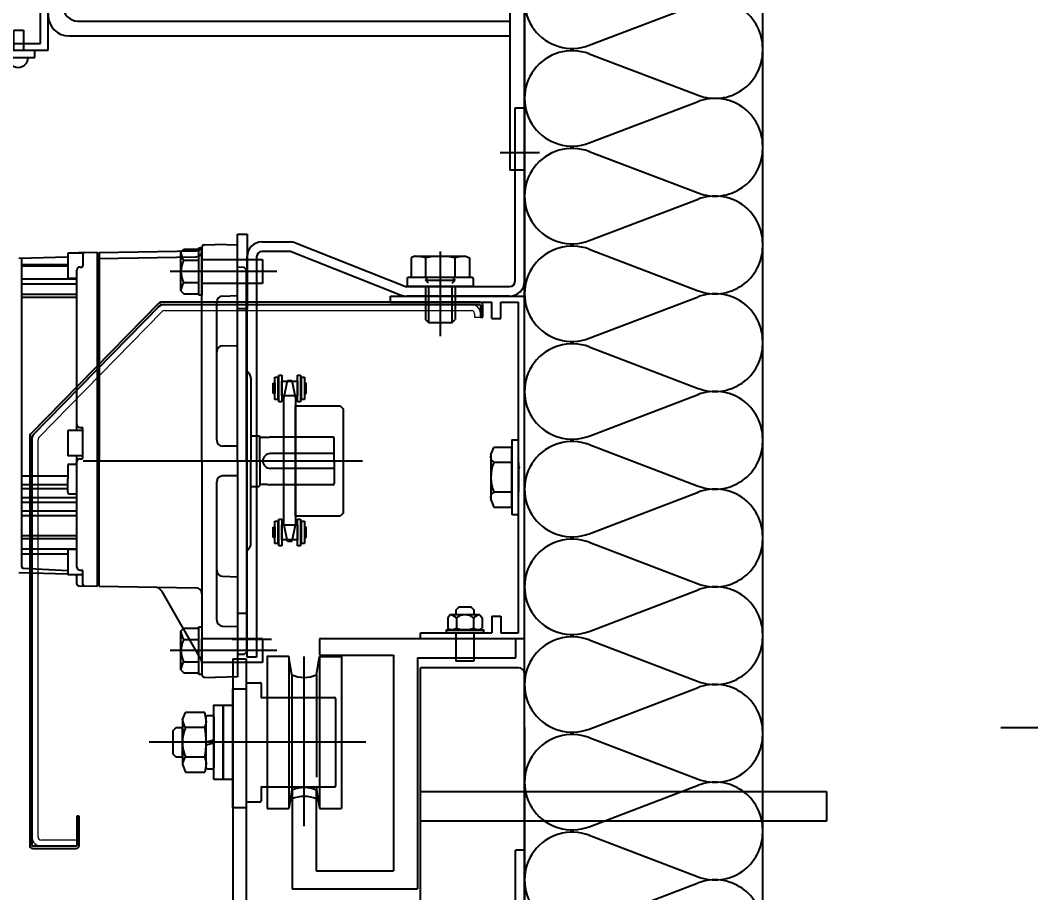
# Model space of a CAD drawing. Header units: millimetres. Extents: x 0 to 33600, y 0 to 8910.
# Drawn here: x 9208.1 to 9547.5, y 7337.4 to 7630.4 of the extents above; entities that cross this region are included whole.
import ezdxf
from ezdxf.lldxf.tags import DXFTag

# ---------------------------------------------------------------- set-up
doc = ezdxf.new("R2010")
doc.units = ezdxf.units.MM
doc.header["$LTSCALE"] = 20
doc.header["$MEASUREMENT"] = 0
doc.linetypes.add('DASHED', pattern=[0.75, 0.5, -0.25])
doc.layers.get('0').update_dxf_attribs({"linetype": 'CONTINUOUS'})
doc.layers.get('Defpoints').update_dxf_attribs({"color": 181, "linetype": 'CONTINUOUS'})
for name, color, linetype in [('3', 3, 'CONTINUOUS'), ('DIM', 141, 'CONTINUOUS'), ('DOOR-2', 1, 'CONTINUOUS'), ('DOOR-3', 8, 'CONTINUOUS'), ('방열문', 7, 'CONTINUOUS')]:
    doc.layers.add(name, color=color, linetype=linetype)
doc.styles.get("Standard").update_dxf_attribs({"font": 'NanumGothicBold.ttf'})
tags = doc.linetypes.add('DASHDOT', pattern=[0.5375, 0.375, -0.05, 0.0625, -0.05]).pattern_tags.tags
tags[10:11] = [DXFTag(74, 4), DXFTag(75, 0), DXFTag(340, '0'), DXFTag(46, 1.0), DXFTag(50, 0.0), DXFTag(44, 0.0), DXFTag(45, 0.0)]
tags[8:9] = [DXFTag(74, 4), DXFTag(75, 0), DXFTag(340, '0'), DXFTag(46, 1.0), DXFTag(50, 0.0), DXFTag(44, 0.0), DXFTag(45, 0.0)]
tags[6:7] = [DXFTag(74, 4), DXFTag(75, 0), DXFTag(340, '0'), DXFTag(46, 1.0), DXFTag(50, 0.0), DXFTag(44, 0.0), DXFTag(45, 0.0)]
tags[4:5] = [DXFTag(74, 4), DXFTag(75, 0), DXFTag(340, '0'), DXFTag(46, 1.0), DXFTag(50, 0.0), DXFTag(44, 0.0), DXFTag(45, 0.0)]
tags = doc.linetypes.add('一点鎖線', pattern=[28.575, 19.05, -3.175, 3.175, -3.175]).pattern_tags.tags
tags[10:11] = [DXFTag(74, 4), DXFTag(75, 0), DXFTag(340, '0'), DXFTag(46, 1.0), DXFTag(50, 0.0), DXFTag(44, 0.0), DXFTag(45, 0.0)]
tags[8:9] = [DXFTag(74, 4), DXFTag(75, 0), DXFTag(340, '0'), DXFTag(46, 1.0), DXFTag(50, 0.0), DXFTag(44, 0.0), DXFTag(45, 0.0)]
tags[6:7] = [DXFTag(74, 4), DXFTag(75, 0), DXFTag(340, '0'), DXFTag(46, 1.0), DXFTag(50, 0.0), DXFTag(44, 0.0), DXFTag(45, 0.0)]
tags[4:5] = [DXFTag(74, 4), DXFTag(75, 0), DXFTag(340, '0'), DXFTag(46, 1.0), DXFTag(50, 0.0), DXFTag(44, 0.0), DXFTag(45, 0.0)]
tags = doc.linetypes.add('破線', pattern=[38.1, 25.4, -12.7]).pattern_tags.tags
tags[6:7] = [DXFTag(74, 4), DXFTag(75, 0), DXFTag(340, '0'), DXFTag(46, 1.0), DXFTag(50, 0.0), DXFTag(44, 0.0), DXFTag(45, 0.0)]
tags[4:5] = [DXFTag(74, 4), DXFTag(75, 0), DXFTag(340, '0'), DXFTag(46, 1.0), DXFTag(50, 0.0), DXFTag(44, 0.0), DXFTag(45, 0.0)]
tags = doc.linetypes.add('２点鎖線', pattern=[63.5, 31.75, -6.35, 6.35, -6.35, 6.35, -6.35]).pattern_tags.tags
tags[14:15] = [DXFTag(74, 4), DXFTag(75, 0), DXFTag(340, '0'), DXFTag(46, 1.0), DXFTag(50, 0.0), DXFTag(44, 0.0), DXFTag(45, 0.0)]
tags[12:13] = [DXFTag(74, 4), DXFTag(75, 0), DXFTag(340, '0'), DXFTag(46, 1.0), DXFTag(50, 0.0), DXFTag(44, 0.0), DXFTag(45, 0.0)]
tags[10:11] = [DXFTag(74, 4), DXFTag(75, 0), DXFTag(340, '0'), DXFTag(46, 1.0), DXFTag(50, 0.0), DXFTag(44, 0.0), DXFTag(45, 0.0)]
tags[8:9] = [DXFTag(74, 4), DXFTag(75, 0), DXFTag(340, '0'), DXFTag(46, 1.0), DXFTag(50, 0.0), DXFTag(44, 0.0), DXFTag(45, 0.0)]
tags[6:7] = [DXFTag(74, 4), DXFTag(75, 0), DXFTag(340, '0'), DXFTag(46, 1.0), DXFTag(50, 0.0), DXFTag(44, 0.0), DXFTag(45, 0.0)]
tags[4:5] = [DXFTag(74, 4), DXFTag(75, 0), DXFTag(340, '0'), DXFTag(46, 1.0), DXFTag(50, 0.0), DXFTag(44, 0.0), DXFTag(45, 0.0)]
doc.dimstyles.new('yongsung', dxfattribs={"dimscale": 20, "dimtxt": 3, "dimasz": 2, "dimexe": 1.5, "dimexo": 1.5, "dimgap": 1, "dimtad": 1, "dimdec": 0, "dimdsep": 46, "dimlunit": 6, "dimtxsty": 'Standard', "dimblk": 'DOT', "dimcen": 0, "dimdle": 2, "dimclrd": 256, "dimclre": 256, "dimclrt": 256, "dimadec": 0, "dimazin": 0, "dimtfac": 480, "dimtdec": 0, "dimtix": 1, "dimtmove": 2, "dimatfit": 3, "dimfxl": 1, "dimtolj": 1, "dimtzin": 0, "dimarcsym": 0})

# ---------------------------------------------------------------- blocks, each defined once
blk = doc.blocks.new('A$C2D346D32')
for p, q in [((43, 174.65), (10, 174.65)), ((10, 81.65), (10, 174.65)), ((45, 41.82), (45, 172.65)), ((42, 93.4), (42, 113.4)), ((45, 113.4), (42, 113.4)), ((10, 81.65), (11, 71.65)), ((42, 63.4), (42, 83.4)), ((9, 75.15), (6, 75.15)), ((6, 69.4), (6, 75.15)), ((9, 69.65), (9, 75.15)), ((11, 69.65), (11, 71.65)), ((2.5, 69.4), (6, 69.4)), ((2.5, 64.4), (11, 64.4)), ((11, 60.4), (11, 64.4)), ((45, 63.4), (42, 63.4)), ((2.5, 60.4), (11, 60.4)), ((2.5, 55.4), (11, 55.4)), ((11, 51.4), (11, 55.4)), ((2.5, 51.4), (11, 51.4)), ((2.5, 46.4), (11, 46.4)), ((11, 42.4), (11, 46.4)), ((2.5, 42.4), (11, 42.4)), ((45, 41.82), (39, 27.25)), ((2.5, 37.4), (11, 37.4)), ((11, 33.4), (11, 37.4)), ((2.5, 33.4), (11, 33.4)), ((2.5, 28.4), (11, 28.4)), ((11, 24.4), (11, 28.4)), ((39, 23.65), (39, 27.25)), ((2.5, 24.4), (11, 24.4)), ((45, 23.65), (39, 23.65)), ((45, 23.65), (45, 12.65)), ((2.5, 19.4), (11, 19.4)), ((11, 15.4), (11, 19.4)), ((29.5, 19.65), (29.21, 19.36)), ((29.21, 19.36), (33.79, 19.36)), ((29.21, 19.36), (29.21, 4.65)), ((29.5, 19.65), (33.5, 19.65)), ((29.5, 19.65), (29.5, 4.65)), ((33.5, 19.65), (33.79, 19.36)), ((33.5, 19.65), (33.5, 4.65)), ((33.79, 19.36), (33.79, 4.65)), ((2.5, 15.4), (11, 15.4)), ((2.5, 10.4), (8, 10.4)), ((8, 10.4), (8, 4.65)), ((29.21, 10.65), (13, 10.65)), ((13, 10.65), (13, 7.65)), ((43, 10.65), (33.79, 10.65)), ((29.21, 7.65), (13, 7.65)), ((40, 7.65), (33.79, 7.65)), ((40, 8.15), (40, 7.65)), ((45, 8.15), (40, 8.15)), ((45, 8.15), (45, 4.65)), ((37.5, 4.65), (8, 4.65)), ((28.18, 4.65), (34.82, 4.65)), ((38, 5.15), (37.5, 4.65)), ((38, 5.15), (38.5, 4.65)), ((45, 4.65), (38.5, 4.65))]:
    blk.add_line(p, q)
at = {"color": 1}
for p, q in [((31.5, 20.72), (31.5, 0)), ((31.16, 3.81), (31.16, 1.8)), ((31.84, 3.81), (31.16, 3.81)), ((31.84, 3.81), (31.84, 1.8))]:
    blk.add_line(p, q, dxfattribs=at)
for centre, radius, start, end in [((43, 172.65), 2, 0, 90), ((2.5, 66.9), 2.5, 90, 270), ((10, 69.65), 1, 180, 0), ((2.5, 57.9), 2.5, 90, 270), ((2.5, 48.9), 2.5, 90, 270), ((2.5, 39.9), 2.5, 90, 270), ((2.5, 30.9), 2.5, 90, 270), ((2.5, 21.9), 2.5, 90, 270), ((2.5, 12.9), 2.5, 90, 270), ((43, 12.65), 2, 270, 0), ((28.18, 4.36), 0.286, 90, 200.9424), ((31.5, 5.63), 3.84, 200.9424, 339.0576), ((34.82, 4.36), 0.286, 339.0576, 90)]:
    blk.add_arc(centre, radius, start, end)
blk = doc.blocks.new('A$C0C9276BF')
at = {"layer": 'DOOR-3', "color": 1}
for p, q in [((158.97, 220), (158.97, 0)), ((163.97, 220), (158.97, 220)), ((163.97, 220), (163.97, 0)), ((10.97, 175), (158.97, 175)), ((13.97, 170), (158.97, 170)), ((3.97, 168), (3.97, 52)), ((8.97, 165), (8.97, 55)), ((8.97, 157.5), (3.97, 157.5)), ((13.22, 152.5), (0, 152.5)), ((8.97, 147.5), (3.97, 147.5)), ((8.97, 72.5), (3.97, 72.5)), ((13.22, 67.5), (0, 67.5)), ((8.97, 62.5), (3.97, 62.5)), ((13.97, 50), (158.97, 50)), ((10.97, 45), (158.97, 45)), ((163.97, 0), (158.97, 0))]:
    blk.add_line(p, q, dxfattribs=at)
for centre, radius, start, end in [((10.97, 168), 7, 90, 180), ((13.97, 165), 5, 90, 180), ((13.97, 55), 5, 180, 270), ((10.97, 52), 7, 180, 270)]:
    blk.add_arc(centre, radius, start, end, dxfattribs=at)
blk = doc.blocks.new('A$C34577A09')
at = {"layer": 'DOOR-3', "linetype": 'ByBlock'}
for p, q in [((103.64, 35.08), (103.64, 220.74)), ((15, 212.08), (152, 212.08)), ((0, 61.08), (0, 197.08)), ((0, 61.08), (0, 197.08)), ((191.64, 174.27), (202.95, 174.27)), ((202.95, 174.27), (202.95, 155.09)), ((192, 172.08), (192, 0.08)), ((210, 171.34), (192, 171.34)), ((192.12, 171.38), (192.12, 169.2)), ((199.9, 171.12), (199.9, 171.34)), ((199.9, 155.09), (199.9, 171.12)), ((210, 31.34), (210, 171.34)), ((192.12, 169.2), (207.4, 169.2)), ((207.37, 33.67), (207.37, 169.08)), ((14.13, 129.08), (181.88, 129.08)), ((15, 46.08), (123.19, 46.08)), ((137, 0.08), (128.08, 42.12)), ((161.94, 3.19), (161.94, 43.6)), ((168, 43.6), (168, 3.19)), ((198.48, 38.08), (201.72, 38.08)), ((198.48, 31.34), (198.48, 38.08)), ((201.72, 38.08), (201.72, 31.34)), ((207.4, 33.56), (191.99, 33.56)), ((192, 31.34), (210, 31.34)), ((194.44, 31.27), (194.44, 28.94)), ((205.48, 28.94), (205.48, 31.27)), ((194.44, 28.94), (205.48, 28.94)), ((192, 0.08), (137, 0.08))]:
    blk.add_line(p, q, dxfattribs=at)
for centre, radius in [((103.64, 129.08), 70), ((103.64, 129.08), 33.5), ((164.94, 22.29), 2.93)]:
    blk.add_circle(centre, radius, dxfattribs=at)
for centre, radius, start, end in [((15, 197.08), 15, 90, 180), ((152, 172.08), 40, 0, 90), ((201.43, 155.09), 1.52, 180.1429, 359.8571), ((15, 61.08), 15, 180, 270), ((123.19, 41.08), 5, 11.9784, 90), ((164.96, 43.59), 2.98, 0.2056, 179.7944), ((199.88, 28.99), 3.4, 180.8166, 359.1834), ((164.96, 2.98), 2.98, 176.0524, 3.9476)]:
    blk.add_arc(centre, radius, start, end, dxfattribs=at)
blk = doc.blocks.new('_Dot')
at = {"color": 0, "linetype": 'ByBlock', "lineweight": -2}
blk.add_line((-0.5, 0), (-1, 0), dxfattribs=at)
at = {"color": 0, "linetype": 'ByBlock', "const_width": 0.5}
blk.add_lwpolyline([(-0.25, 0, 1), (0.25, 0, 1)], format="xyb", close=True, dxfattribs=at)
blk = doc.blocks.new('*D129')
at = {"layer": 'Defpoints', "color": 0}
for p in [(9507.48, 7392.95), (10012.21, 7392.95), (9464.44, 7242.95)]:
    blk.add_point(p, dxfattribs=at)
at = {"layer": 'DIM', "lineweight": -2}
for p, q in [((9537.48, 7392.95), (10042.21, 7392.95)), ((10012.21, 7282.95), (10012.21, 7352.95)), ((9494.44, 7242.95), (10042.21, 7242.95)), ((10012.21, 7242.95), (10012.21, 6999.91))]:
    blk.add_line(p, q, dxfattribs=at)
at = {"layer": 'DIM', "linetype": 'ByBlock', "lineweight": -2, "xscale": 40, "yscale": 40, "zscale": 40}
for p, rotation in [((10012.21, 7392.95), 90), ((10012.21, 7242.95), 270)]:
    blk.add_blockref('_Dot', p, dxfattribs=dict(at, rotation=rotation))
at = {"layer": 'DIM', "insert": (9959.23, 7089.8), "char_height": 60, "attachment_point": 5, "rotation": 90}
blk.add_mtext('\\A1;150', dxfattribs=at)
blk = doc.blocks.new('INSU')
at = {"layer": '3'}
for p, q in [((0.013, 0.729), (0.187, 0.271)), ((0.387, 0.729), (0.213, 0.271))]:
    blk.add_line(p, q, dxfattribs=at)
for centre, start, end in [((0.2, 0.8), 339.2034, 200.7966), ((0, 0.2), 270, 20.7966), ((0.4, 0.2), 159.2034, 270)]:
    blk.add_arc(centre, 0.2, start, end, dxfattribs=at)

msp = doc.modelspace()

# ---------------------------------------------------------------- hatches: boundary and pattern name
h = msp.add_hatch()
h.set_pattern_fill('DOTS', color=256, scale=5, angle=270, style=0)
h.set_pattern_definition([(270, (-8232.5634, -7188.221), (7.9375, -3.96875), [0, -7.9375])])
edge = h.paths.add_edge_path()
edge.add_line((9369.98, 7242.95), (9340.48, 7242.95))
edge = h.paths.add_edge_path()
edge.add_line((9361.7, 7245.95), (9345.48, 7245.95))
edge = h.paths.add_edge_path()
edge.add_line((9361.7, 7248.95), (9345.48, 7248.95))
edge = h.paths.add_edge_path()
edge.add_line((9375.48, 7412.95), (9342.48, 7412.95))
edge = h.paths.add_edge_path()
edge.add_arc((9375.48, 7410.95), 2, 0, 90)
edge = h.paths.add_edge_path()
edge.add_line((9377.48, 7280.13), (9377.48, 7410.95))
edge = h.paths.add_edge_path()
edge.add_line((9377.48, 7242.95), (9370.98, 7242.95))
edge = h.paths.add_edge_path()
edge.add_line((9372.48, 7245.95), (9366.27, 7245.95))
edge = h.paths.add_edge_path()
edge.add_line((9372.48, 7246.45), (9372.48, 7245.95))
edge = h.paths.add_edge_path()
edge.add_line((9377.48, 7246.45), (9372.48, 7246.45))
edge = h.paths.add_edge_path()
edge.add_line((9377.48, 7246.45), (9377.48, 7242.95))
edge = h.paths.add_edge_path()
edge.add_line((9375.48, 7248.95), (9366.27, 7248.95))
edge = h.paths.add_edge_path()
edge.add_arc((9375.48, 7250.95), 2, 270, 0)
edge = h.paths.add_edge_path()
edge.add_line((9377.48, 7261.95), (9377.48, 7250.95))
edge = h.paths.add_edge_path()
edge.add_line((9377.48, 7261.95), (9371.48, 7261.95))
edge = h.paths.add_edge_path()
edge.add_line((9377.48, 7280.13), (9371.48, 7265.56))
edge = h.paths.add_edge_path()
edge.add_line((9371.48, 7261.95), (9371.48, 7265.56))
edge = h.paths.add_edge_path()
edge.add_line((9342.48, 7319.95), (9342.48, 7412.95))
edge = h.paths.add_edge_path()
edge.add_arc((9334.98, 7251.2), 2.5, 90, 270)
edge = h.paths.add_edge_path()
edge.add_line((9334.98, 7253.7), (9343.48, 7253.7))
edge = h.paths.add_edge_path()
edge.add_line((9334.98, 7248.7), (9340.48, 7248.7))
edge = h.paths.add_edge_path()
edge.add_line((9343.48, 7262.7), (9343.48, 7266.7))
edge = h.paths.add_edge_path()
edge.add_line((9334.98, 7257.7), (9343.48, 7257.7))
edge = h.paths.add_edge_path()
edge.add_line((9334.98, 7262.7), (9343.48, 7262.7))
edge = h.paths.add_edge_path()
edge.add_arc((9334.98, 7260.2), 2.5, 90, 270)
edge = h.paths.add_edge_path()
edge.add_line((9343.48, 7253.7), (9343.48, 7257.7))
edge = h.paths.add_edge_path()
edge.add_line((9334.98, 7266.7), (9343.48, 7266.7))
edge = h.paths.add_edge_path()
edge.add_arc((9334.98, 7269.2), 2.5, 90, 270)
edge = h.paths.add_edge_path()
edge.add_line((9334.98, 7271.7), (9343.48, 7271.7))
edge = h.paths.add_edge_path()
edge.add_line((9334.98, 7293.7), (9343.48, 7293.7))
edge = h.paths.add_edge_path()
edge.add_arc((9334.98, 7296.2), 2.5, 90, 270)
edge = h.paths.add_edge_path()
edge.add_line((9334.98, 7298.7), (9343.48, 7298.7))
edge = h.paths.add_edge_path()
edge.add_line((9343.48, 7289.7), (9343.48, 7293.7))
edge = h.paths.add_edge_path()
edge.add_line((9334.98, 7289.7), (9343.48, 7289.7))
edge = h.paths.add_edge_path()
edge.add_arc((9334.98, 7287.2), 2.5, 90, 270)
edge = h.paths.add_edge_path()
edge.add_line((9334.98, 7284.7), (9343.48, 7284.7))
edge = h.paths.add_edge_path()
edge.add_line((9343.48, 7271.7), (9343.48, 7275.7))
edge = h.paths.add_edge_path()
edge.add_arc((9334.98, 7278.2), 2.5, 90, 270)
edge = h.paths.add_edge_path()
edge.add_line((9334.98, 7280.7), (9343.48, 7280.7))
edge = h.paths.add_edge_path()
edge.add_line((9334.98, 7275.7), (9343.48, 7275.7))
edge = h.paths.add_edge_path()
edge.add_line((9343.48, 7280.7), (9343.48, 7284.7))
edge = h.paths.add_edge_path()
edge.add_line((9334.98, 7302.7), (9343.48, 7302.7))
edge = h.paths.add_edge_path()
edge.add_line((9343.48, 7298.7), (9343.48, 7302.7))
edge = h.paths.add_edge_path()
edge.add_line((9345.48, 7248.95), (9345.48, 7245.95))
edge = h.paths.add_edge_path()
edge.add_line((9340.48, 7248.7), (9340.48, 7242.95))
edge = h.paths.add_edge_path()
edge.add_line((9334.98, 7307.7), (9338.48, 7307.7))
edge = h.paths.add_edge_path()
edge.add_arc((9342.48, 7307.95), 1, 180, 0)
edge = h.paths.add_edge_path()
edge.add_line((9343.48, 7307.95), (9343.48, 7309.95))
edge = h.paths.add_edge_path()
edge.add_line((9341.48, 7313.45), (9338.48, 7313.45))
edge = h.paths.add_edge_path()
edge.add_line((9338.48, 7307.7), (9338.48, 7313.45))
edge = h.paths.add_edge_path()
edge.add_line((9341.48, 7307.95), (9341.48, 7313.45))
edge = h.paths.add_edge_path()
edge.add_line((9342.48, 7319.95), (9343.48, 7309.95))
edge = h.paths.add_edge_path()
edge.add_arc((9334.98, 7305.2), 2.5, 90, 270)
edge = h.paths.add_edge_path()
edge.add_arc((9360.66, 7242.67), 0.286, 90, 200.9424)
edge = h.paths.add_edge_path()
edge.add_arc((9363.98, 7243.94), 3.84, 200.9424, 339.0576)
edge = h.paths.add_edge_path()
edge.add_arc((9367.3, 7242.67), 0.286, 339.0576, 90)
edge = h.paths.add_edge_path(flags=16)
edge.add_line((9360.66, 7242.95), (9367.3, 7242.95))
edge = h.paths.add_edge_path(flags=16)
edge.add_line((9363.64, 7242.12), (9363.64, 7240.11))
edge = h.paths.add_edge_path(flags=16)
edge.add_line((9364.32, 7242.12), (9364.32, 7240.11))
edge = h.paths.add_edge_path(flags=16)
edge.add_line((9364.32, 7242.12), (9363.64, 7242.12))
edge = h.paths.add_edge_path()
edge.add_line((9365.98, 7257.95), (9366.27, 7257.67))
edge = h.paths.add_edge_path()
edge.add_line((9361.7, 7257.67), (9366.27, 7257.67))
edge = h.paths.add_edge_path()
edge.add_line((9361.98, 7257.95), (9361.7, 7257.67))
edge = h.paths.add_edge_path()
edge.add_line((9361.98, 7257.95), (9365.98, 7257.95))
edge = h.paths.add_edge_path()
edge.add_line((9363.98, 7259.02), (9363.98, 7238.31))
edge = h.paths.add_edge_path()
edge.add_line((9361.7, 7257.67), (9361.7, 7242.95))
edge = h.paths.add_edge_path()
edge.add_line((9366.27, 7257.67), (9366.27, 7242.95))
edge = h.paths.add_edge_path()
edge.add_line((9361.98, 7257.95), (9361.98, 7242.95))
edge = h.paths.add_edge_path()
edge.add_line((9365.98, 7257.95), (9365.98, 7242.95))
edge = h.paths.add_edge_path()
edge.add_line((9370.48, 7243.45), (9369.98, 7242.95))
edge = h.paths.add_edge_path()
edge.add_line((9370.48, 7243.45), (9370.98, 7242.95))
edge = h.paths.add_edge_path()
edge.add_line((9374.48, 7331.7), (9374.48, 7351.7))
edge = h.paths.add_edge_path()
edge.add_line((9377.48, 7351.7), (9374.48, 7351.7))
edge = h.paths.add_edge_path()
edge.add_line((9377.48, 7301.7), (9374.48, 7301.7))
edge = h.paths.add_edge_path()
edge.add_line((9374.48, 7301.7), (9374.48, 7321.7))

# ---------------------------------------------------------------- linework, layer by layer
at = {"layer": 'DOOR-2', "linetype": '２点鎖線', "ltscale": 5}
for p, q in [((9377.48, 7266.95), (9377.48, 8016.26)), ((9457.48, 7266.95), (9457.48, 8016.26))]:
    msp.add_line(p, q, dxfattribs=at)
at = {"layer": 'DOOR-2', "linetype": '２点鎖線', "ltscale": 0.5}
for p, q in [((9374.28, 7600.95), (9377.48, 7600.95)), ((9374.28, 7542.75), (9374.28, 7600.95)), ((9377.48, 7600.95), (9377.48, 7542.75)), ((9289.28, 7555.95), (9298.73, 7555.95)), ((9299.08, 7552.75), (9289.28, 7552.75)), ((9299.08, 7552.75), (9336.05, 7538.1)), ((9300.58, 7555.6), (9337.23, 7541.08)), ((9284.28, 7416.55), (9284.28, 7550.95)), ((9287.48, 7550.95), (9287.48, 7416.55)), ((9337.89, 7540.95), (9372.48, 7540.95)), ((9332.48, 7537.75), (9377.48, 7537.75)), ((9332.48, 7535.75), (9332.48, 7537.75)), ((9332.48, 7535.75), (9366.48, 7535.75)), ((9372.48, 7537.75), (9337.89, 7537.75)), ((9366.48, 7530.25), (9366.48, 7535.75)), ((9369.48, 7535.75), (9375.48, 7535.75)), ((9369.48, 7530.25), (9369.48, 7535.75)), ((9375.48, 7424.75), (9375.48, 7535.75)), ((9377.48, 7422.75), (9377.48, 7537.75)), ((9366.48, 7530.25), (9369.48, 7530.25)), ((9373.18, 7489.25), (9373.18, 7464.65)), ((9375.48, 7489.45), (9373.38, 7489.45)), ((9375.48, 7464.45), (9375.48, 7489.45)), ((9366.18, 7484.45), (9367.18, 7486.95)), ((9373.18, 7486.95), (9367.18, 7486.95)), ((9373.18, 7466.95), (9373.18, 7486.95)), ((9366.18, 7484.45), (9366.18, 7469.45)), ((9373.18, 7481.95), (9367.18, 7481.95)), ((9375.48, 7481.95), (9375.48, 7471.95)), ((9373.18, 7471.95), (9367.18, 7471.95)), ((9366.18, 7469.45), (9367.18, 7466.95)), ((9367.18, 7466.95), (9373.18, 7466.95)), ((9373.38, 7464.45), (9375.48, 7464.45)), ((9352.48, 7430.75), (9351.71, 7429.75)), ((9362.48, 7430.75), (9352.48, 7430.75)), ((9362.48, 7430.75), (9363.26, 7429.75)), ((9351.71, 7429.75), (9351.71, 7426.25)), ((9354.6, 7429.75), (9354.6, 7426.25)), ((9360.37, 7429.75), (9360.37, 7426.25)), ((9363.26, 7429.75), (9363.26, 7426.25)), ((9366.48, 7430.25), (9369.48, 7430.25)), ((9366.48, 7430.25), (9366.48, 7424.75)), ((9369.48, 7430.25), (9369.48, 7424.75)), ((9342.48, 7424.75), (9366.48, 7424.75)), ((9342.48, 7422.75), (9342.48, 7424.75)), ((9352.48, 7425.75), (9351.71, 7426.25)), ((9362.48, 7425.75), (9352.48, 7425.75)), ((9362.48, 7425.75), (9363.26, 7426.25)), ((9369.48, 7424.75), (9375.48, 7424.75)), ((9342.48, 7422.75), (9377.48, 7422.75))]:
    msp.add_line(p, q, dxfattribs=at)
at = {"layer": 'DOOR-2', "linetype": '一点鎖線'}
for p, q in [((9369.28, 7585.95), (9382.48, 7585.95)), ((9279.28, 7422.55), (9292.48, 7422.55))]:
    msp.add_line(p, q, dxfattribs=at)
at = {"layer": 'DOOR-2', "linetype": 'DASHDOT', "ltscale": 120}
msp.add_line((9349.17, 7552.74), (9349.17, 7524.28), dxfattribs=at)
at = {"layer": 'DOOR-2', "color": 5}
for p, q in [((9208.58, 7548.39), (9224.08, 7548.39)), ((9208.58, 7547.89), (9224.08, 7547.89)), ((9208.58, 7543.52), (9227.08, 7543.52)), ((9208.58, 7541.9), (9227.08, 7541.9)), ((9208.58, 7538.43), (9227.08, 7538.43)), ((9208.58, 7537.43), (9227.08, 7537.43)), ((9208.58, 7477.39), (9224.08, 7477.39)), ((9208.58, 7474.55), (9224.08, 7474.55)), ((9208.58, 7473.21), (9224.08, 7473.21)), ((9208.58, 7470.11), (9227.08, 7470.11)), ((9208.58, 7468.63), (9227.08, 7468.63)), ((9208.58, 7465.68), (9227.08, 7465.68)), ((9208.58, 7464.09), (9227.08, 7464.09)), ((9208.58, 7457.35), (9227.08, 7457.35)), ((9208.58, 7456.35), (9227.08, 7456.35)), ((9208.58, 7452.89), (9227.08, 7452.89)), ((9208.58, 7451.26), (9224.08, 7451.26))]:
    msp.add_line(p, q, dxfattribs=at)
at = {"layer": 'DOOR-2', "color": 5, "linetype": '一点鎖線', "ltscale": 2}
for p, q in [((9294.24, 7546.03), (9258.48, 7546.03)), ((9294.24, 7418.75), (9258.48, 7418.75))]:
    msp.add_line(p, q, dxfattribs=at)
at = {"layer": 'DOOR-2'}
for p, q in [((9345.17, 7542.15), (9344.17, 7543.15)), ((9344.62, 7543.15), (9353.73, 7543.15)), ((9353.17, 7542.15), (9354.17, 7543.15)), ((9345.17, 7540.95), (9345.17, 7528.96)), ((9353.17, 7528.96), (9353.17, 7540.95)), ((9293.08, 7508.51), (9293.58, 7508.51)), ((9293.08, 7505.01), (9293.08, 7508.51)), ((9293.58, 7510.51), (9294.58, 7510.51)), ((9293.58, 7503.01), (9293.58, 7510.51)), ((9293.58, 7508.51), (9293.58, 7505.01)), ((9294.58, 7510.51), (9294.58, 7503.01)), ((9294.91, 7511.26), (9295.91, 7511.26)), ((9294.91, 7502.26), (9294.91, 7511.26)), ((9295.91, 7511.26), (9295.91, 7502.26)), ((9295.91, 7509.26), (9301.26, 7509.26)), ((9295.91, 7504.26), (9295.91, 7509.26)), ((9301.26, 7511.26), (9302.26, 7511.26)), ((9301.26, 7502.26), (9301.26, 7511.26)), ((9301.26, 7509.26), (9301.26, 7504.26)), ((9302.26, 7511.26), (9302.26, 7502.26)), ((9302.58, 7510.51), (9303.58, 7510.51)), ((9302.58, 7503.01), (9302.58, 7510.51)), ((9303.58, 7510.51), (9303.58, 7503.01)), ((9304.08, 7508.51), (9303.58, 7508.51)), ((9303.58, 7508.51), (9303.58, 7505.01)), ((9304.08, 7505.01), (9304.08, 7508.51)), ((9293.58, 7505.01), (9293.08, 7505.01)), ((9294.58, 7503.01), (9293.58, 7503.01)), ((9295.91, 7502.26), (9294.91, 7502.26)), ((9301.26, 7504.26), (9295.91, 7504.26)), ((9302.26, 7502.26), (9301.26, 7502.26)), ((9303.58, 7503.01), (9302.58, 7503.01)), ((9303.58, 7505.01), (9304.08, 7505.01)), ((9293.58, 7462.17), (9294.58, 7462.17)), ((9293.58, 7454.67), (9293.58, 7462.17)), ((9294.58, 7462.17), (9294.58, 7454.67)), ((9294.91, 7462.92), (9295.91, 7462.92)), ((9294.91, 7453.92), (9294.91, 7462.92)), ((9295.91, 7462.92), (9295.91, 7453.92)), ((9301.26, 7462.92), (9302.26, 7462.92)), ((9301.26, 7453.92), (9301.26, 7462.92)), ((9302.26, 7462.92), (9302.26, 7453.92)), ((9302.58, 7462.17), (9303.58, 7462.17)), ((9302.58, 7454.67), (9302.58, 7462.17)), ((9303.58, 7462.17), (9303.58, 7454.67)), ((9293.08, 7460.17), (9293.58, 7460.17)), ((9293.08, 7456.67), (9293.08, 7460.17)), ((9293.58, 7460.17), (9293.58, 7456.67)), ((9295.91, 7460.92), (9301.26, 7460.92)), ((9295.91, 7455.92), (9295.91, 7460.92)), ((9301.26, 7460.92), (9301.26, 7455.92)), ((9304.08, 7460.17), (9303.58, 7460.17)), ((9303.58, 7460.17), (9303.58, 7456.67)), ((9304.08, 7456.67), (9304.08, 7460.17)), ((9293.58, 7456.67), (9293.08, 7456.67)), ((9294.58, 7454.67), (9293.58, 7454.67)), ((9301.26, 7455.92), (9295.91, 7455.92)), ((9303.58, 7454.67), (9302.58, 7454.67)), ((9303.58, 7456.67), (9304.08, 7456.67)), ((9295.91, 7453.92), (9294.91, 7453.92)), ((9302.26, 7453.92), (9301.26, 7453.92)), ((9377.48, 7250.15), (9377.48, 7391.95))]:
    msp.add_line(p, q, dxfattribs=at)
at = {"layer": 'DOOR-2', "lineweight": 13}
for p, q in [((9254.36, 7534.05), (9212.94, 7491.64)), ((9214.37, 7490.24), (9255.79, 7532.65)), ((9359.68, 7534.95), (9256.51, 7534.95)), ((9256.51, 7532.95), (9359.68, 7532.95)), ((9360.68, 7531.95), (9360.68, 7530.67)), ((9360.68, 7530.67), (9362.68, 7530.67)), ((9362.68, 7530.67), (9362.68, 7531.95)), ((9212.08, 7489.54), (9212.08, 7356.1)), ((9214.08, 7356.1), (9214.08, 7489.54)), ((9227.08, 7355.1), (9215.08, 7355.1)), ((9215.08, 7353.1), (9227.08, 7353.1)), ((9227.08, 7353.1), (9227.08, 7355.1))]:
    msp.add_line(p, q, dxfattribs=at)
at = {"layer": 'DOOR-2', "ltscale": 60}
for p, q in [((9296.58, 7503.39), (9297.84, 7509.39)), ((9297.84, 7509.39), (9299.32, 7509.39)), ((9299.32, 7509.39), (9300.58, 7503.39)), ((9296.58, 7461.39), (9296.58, 7503.39)), ((9300.58, 7503.39), (9300.58, 7461.39)), ((9300.58, 7500.89), (9315.58, 7500.89)), ((9300.58, 7463.89), (9300.58, 7500.89)), ((9315.58, 7500.89), (9316.58, 7499.89)), ((9316.58, 7499.89), (9316.58, 7464.89)), ((9316.58, 7464.89), (9315.58, 7463.89)), ((9297.84, 7455.39), (9296.58, 7461.39)), ((9300.58, 7461.39), (9299.32, 7455.39)), ((9315.58, 7463.89), (9300.58, 7463.89)), ((9299.32, 7455.39), (9297.84, 7455.39)), ((9290.98, 7413.49), (9290.98, 7406.25)), ((9299.33, 7410.56), (9298.33, 7416.77)), ((9298.33, 7416.75), (9298.33, 7406.25)), ((9307.63, 7410.56), (9308.63, 7416.75)), ((9308.63, 7416.75), (9308.63, 7406.25)), ((9299.33, 7410.56), (9299.33, 7406.25)), ((9307.63, 7410.56), (9307.63, 7406.25)), ((9290.98, 7376.25), (9290.98, 7365.75)), ((9298.33, 7376.25), (9298.33, 7365.77)), ((9299.33, 7376.25), (9299.33, 7371.94)), ((9308.63, 7376.25), (9308.63, 7365.75)), ((9307.63, 7373.25), (9307.63, 7368.94)), ((9299.33, 7371.94), (9298.33, 7365.75)), ((9307.63, 7371.94), (9308.63, 7365.75)), ((9290.98, 7365.75), (9298.33, 7365.75)), ((9308.63, 7365.75), (9315.98, 7365.75))]:
    msp.add_line(p, q, dxfattribs=at)
at = {"layer": 'DOOR-2', "linetype": '一点鎖線', "ltscale": 2}
msp.add_line((9323, 7482.39), (9229.23, 7482.39), dxfattribs=at)
at = {"layer": 'DOOR-2', "color": 3}
for p, q in [((9308.63, 7422.45), (9308.63, 7417.55)), ((9308.93, 7422.75), (9374.18, 7422.75)), ((9374.48, 7422.45), (9374.48, 7416.55)), ((9308.93, 7417.25), (9333.48, 7417.25)), ((9333.48, 7417.25), (9333.48, 7344.75)), ((9279.48, 7415.95), (9283.98, 7415.95)), ((9279.48, 7415.95), (9279.48, 7334.37)), ((9283.98, 7415.95), (9283.98, 7334.37)), ((9341.48, 7416.25), (9374.18, 7416.25)), ((9341.48, 7416.25), (9341.48, 7338.75)), ((9283.98, 7407.65), (9283.98, 7368.25)), ((9284.28, 7407.95), (9288.68, 7407.95)), ((9288.98, 7407.65), (9288.98, 7403.25)), ((9289.28, 7402.95), (9313.68, 7402.95)), ((9313.98, 7402.65), (9313.98, 7373.25)), ((9262.58, 7395.45), (9263.58, 7397.95)), ((9270.08, 7397.95), (9263.58, 7397.95)), ((9270.58, 7395.45), (9270.08, 7397.95)), ((9262.58, 7395.45), (9262.58, 7380.45)), ((9270.58, 7380.45), (9270.58, 7395.45)), ((9262.58, 7382.95), (9262.58, 7392.95)), ((9270.08, 7392.95), (9263.58, 7392.95)), ((9270.58, 7388.13), (9273.08, 7388.8)), ((9270.58, 7387.1), (9273.08, 7387.77)), ((9270.08, 7382.95), (9263.58, 7382.95)), ((9262.58, 7380.45), (9263.58, 7377.95)), ((9270.58, 7380.45), (9270.08, 7377.95)), ((9263.58, 7377.95), (9270.08, 7377.95)), ((9289.28, 7372.95), (9313.68, 7372.95)), ((9288.98, 7372.65), (9288.98, 7368.25)), ((9299.48, 7371.72), (9299.48, 7338.75)), ((9307.48, 7371.72), (9307.48, 7344.75)), ((9284.28, 7367.95), (9288.68, 7367.95)), ((9307.48, 7344.75), (9333.48, 7344.75)), ((9299.48, 7338.75), (9341.48, 7338.75))]:
    msp.add_line(p, q, dxfattribs=at)
at = {"layer": 'DOOR-2', "linetype": 'DASHDOT', "ltscale": 30}
for p, q in [((9303.48, 7359.75), (9303.48, 7416.75)), ((9324.19, 7387.95), (9251.44, 7387.95))]:
    msp.add_line(p, q, dxfattribs=at)
at = {"layer": 'DOOR-2', "linetype": 'DASHED', "ltscale": 15}
for p, q in [((9290.98, 7406.25), (9290.98, 7376.25)), ((9298.33, 7406.25), (9298.33, 7376.25)), ((9299.33, 7406.25), (9299.33, 7376.25)), ((9307.63, 7406.25), (9307.63, 7376.25)), ((9308.63, 7406.25), (9308.63, 7376.25))]:
    msp.add_line(p, q, dxfattribs=at)
at = {"layer": 'DOOR-2', "color": 6}
msp.add_line((9377.48, 7392.95), (9377.48, 7292.95), dxfattribs=at)
at = {"layer": 'DOOR-2', "linetype": '破線', "ltscale": 0.5}
for p, q in [((9342.48, 7371.45), (9478.92, 7371.45)), ((9478.92, 7371.45), (9478.92, 7361.45)), ((9478.92, 7361.45), (9342.48, 7361.45))]:
    msp.add_line(p, q, dxfattribs=at)
at = {"layer": 'DOOR-2', "linetype": '２点鎖線', "ltscale": 0.5}
for points in [[(9360.48, 7430.75), (9354.48, 7430.75), (9354.48, 7432.45), (9355.48, 7433.45), (9359.48, 7433.45), (9360.48, 7432.45)], [(9363.73, 7424.75), (9351.23, 7424.75), (9351.23, 7425.75), (9363.73, 7425.75)], [(9360.48, 7415.18), (9354.48, 7415.18), (9354.48, 7424.75), (9360.48, 7424.75)]]:
    msp.add_lwpolyline(points, close=True, dxfattribs=at)
at = {"layer": 'DOOR-2', "ltscale": 60}
for points in [[(9298.33, 7416.75), (9290.99, 7416.75), (9290.98, 7413.49)], [(9308.63, 7416.75), (9315.98, 7416.75), (9315.99, 7365.75)]]:
    msp.add_lwpolyline(points, dxfattribs=at)
at = {"layer": 'DOOR-2', "color": 3}
for points in [[(9279.48, 7405.92), (9283.98, 7405.92), (9283.98, 7365.98), (9279.48, 7365.98)], [(9273.08, 7375.45), (9273.08, 7400.45), (9276.28, 7400.45), (9276.28, 7375.45)], [(9276.28, 7375.45), (9276.28, 7400.45), (9279.48, 7400.45), (9279.48, 7375.45)], [(9259.43, 7383.95), (9259.43, 7391.95), (9260.43, 7392.95), (9262.58, 7392.95), (9262.58, 7382.95), (9260.43, 7382.95)]]:
    msp.add_lwpolyline(points, close=True, dxfattribs=at)
msp.add_lwpolyline([(9270.58, 7379.45), (9270.58, 7396.45, -0.414214), (9271.08, 7396.95), (9272.58, 7396.95, -0.414214), (9273.08, 7396.45), (9273.08, 7379.45, -0.414214), (9272.58, 7378.95), (9271.08, 7378.95, -0.414214)], format="xyb", close=True, dxfattribs=at)
at = {"layer": 'DOOR-2', "linetype": '２点鎖線', "ltscale": 0.5}
for centre, radius, start, end in [((9289.28, 7550.95), 5, 90, 180), ((9289.28, 7550.95), 1.8, 90, 180), ((9298.73, 7550.95), 5, 68.388, 90), ((9372.48, 7542.75), 1.8, 270, 0), ((9372.48, 7542.75), 5, 270, 0), ((9337.89, 7542.75), 1.8, 248.388, 270), ((9337.89, 7542.75), 5, 248.388, 270), ((9256.51, 7531.95), 3, 90, 135.674), ((9373.38, 7489.25), 0.2, 90, 180), ((9368.08, 7483.76), 2.02, 160.0488, 243.5541), ((9379.18, 7476.95), 13, 157.3801, 202.6199), ((9375.48, 7480.25), 0.3, 270, 90), ((9368.08, 7470.14), 2.02, 116.4459, 199.9512), ((9373.38, 7464.65), 0.2, 180, 270), ((9351.44, 7425.81), 5.05, 51.2824, 78.0701), ((9357.48, 7426.08), 4.67, 51.7868, 128.2132), ((9363.53, 7425.81), 5.05, 101.9299, 128.7176), ((9352.57, 7430.11), 4.36, 268.9023, 297.7207), ((9357.48, 7434.33), 8.58, 250.3471, 289.6529), ((9362.4, 7430.11), 4.36, 242.2793, 271.0977)]:
    msp.add_arc(centre, radius, start, end, dxfattribs=at)
at = {"layer": 'DOOR-2', "lineweight": 13}
for centre, radius, start, end in [((9256.51, 7531.95), 1, 90, 135.674), ((9359.68, 7531.95), 3, 0, 90), ((9359.68, 7531.95), 1, 0, 90), ((9215.08, 7489.54), 3, 135.674, 180), ((9215.08, 7489.54), 1, 135.674, 180), ((9215.08, 7356.1), 3, 180, 270), ((9215.08, 7356.1), 1, 180, 270)]:
    msp.add_arc(centre, radius, start, end, dxfattribs=at)
at = {"layer": 'DOOR-2', "color": 3}
for centre, radius, start, end in [((9308.93, 7422.45), 0.3, 90, 180), ((9374.18, 7422.45), 0.3, 0, 90.0114), ((9308.93, 7417.55), 0.3, 180, 270), ((9374.18, 7416.55), 0.3, 270, 0), ((9284.28, 7407.65), 0.3, 90, 180), ((9288.68, 7407.65), 0.3, 0, 90), ((9289.28, 7403.25), 0.3, 180, 270), ((9313.68, 7402.65), 0.3, 0, 90), ((9266.72, 7395.66), 4.14, 182.8393, 220.7635), ((9266.62, 7394.94), 3.99, 330.0788, 7.3013), ((9275.58, 7387.95), 13, 157.3801, 202.6199), ((9245.33, 7387.95), 25.25, 348.5788, 11.4212), ((9266.72, 7380.25), 4.14, 139.2365, 177.1607), ((9266.62, 7380.96), 3.99, 352.6987, 29.9212), ((9289.28, 7372.65), 0.3, 90, 180), ((9303.48, 7362.75), 10, 67.5769, 112.4231), ((9313.68, 7373.25), 0.3, 270, 0), ((9299.78, 7371.72), 0.3, 112.4231, 180.0114), ((9307.18, 7371.72), 0.3, 0, 67.5769), ((9284.28, 7368.25), 0.3, 180, 270), ((9288.68, 7368.25), 0.3, 270, 0)]:
    msp.add_arc(centre, radius, start, end, dxfattribs=at)
at = {"layer": 'DOOR-2', "ltscale": 60}
for centre, start, end in [((9303.48, 7420.75), 247.8351, 292.1649), ((9303.48, 7358.75), 67.8351, 112.1649)]:
    msp.add_arc(centre, 11, start, end, dxfattribs=at)
at = {"layer": '방열문', "color": 5}
for p, q in [((9281.08, 7558.53), (9284.28, 7558.53)), ((9281.08, 7533.53), (9281.08, 7558.53)), ((9284.28, 7558.53), (9284.28, 7533.53)), ((9234.58, 7552.4), (9267.28, 7552.97)), ((9262.08, 7552.53), (9263.08, 7553.54)), ((9263.08, 7553.54), (9268.08, 7553.54)), ((9268.08, 7538.03), (9268.08, 7554.03)), ((9268.08, 7554.03), (9269.08, 7554.03)), ((9268.08, 7538.52), (9268.08, 7553.54)), ((9269.08, 7554.03), (9269.08, 7538.03)), ((9269.08, 7552.96), (9269.08, 7554.01)), ((9269.08, 7482.39), (9269.08, 7553.89)), ((9270.06, 7555.01), (9273.57, 7555.1)), ((9281.08, 7554.9), (9273.58, 7555.1)), ((9281.08, 7482.39), (9281.08, 7554.9)), ((9224.08, 7550.85), (9207.58, 7550.42)), ((9208.58, 7446.89), (9208.58, 7550.44)), ((9224.08, 7552.14), (9224.08, 7543.64)), ((9229.08, 7552.14), (9224.08, 7552.14)), ((9234.08, 7552.4), (9227.95, 7552.35)), ((9229.08, 7552.14), (9229.08, 7547.93)), ((9234.08, 7440.4), (9234.08, 7552.4)), ((9234.58, 7552.4), (9234.58, 7482.39)), ((9234.58, 7550.39), (9267.12, 7550.96)), ((9262.08, 7539.53), (9262.08, 7552.53)), ((9263.08, 7549.78), (9268.08, 7549.78)), ((9269.08, 7542.03), (9269.08, 7550.03)), ((9269.08, 7550.03), (9289.43, 7550.03)), ((9289.43, 7550.03), (9289.43, 7542.03)), ((9227.08, 7492.64), (9227.08, 7546.53)), ((9228.08, 7547.53), (9228.68, 7547.53)), ((9283.31, 7547.38), (9281.08, 7547.43)), ((9284.08, 7546.59), (9283.32, 7547.37)), ((9284.08, 7482.39), (9284.08, 7546.59)), ((9227.08, 7543.64), (9224.08, 7543.64)), ((9269.08, 7542.68), (9269.08, 7538.05)), ((9262.08, 7539.53), (9263.08, 7538.52)), ((9263.08, 7542.28), (9268.08, 7542.28)), ((9289.43, 7542.03), (9269.08, 7542.03)), ((9263.08, 7538.52), (9268.08, 7538.52)), ((9269.08, 7538.03), (9268.08, 7538.03)), ((9274.08, 7489.39), (9274.08, 7535.79)), ((9276.03, 7537.79), (9281.08, 7537.92)), ((9284.28, 7533.53), (9281.08, 7533.53)), ((9276.03, 7521.09), (9281.08, 7521.23)), ((9285.17, 7511.43), (9284.08, 7512.84)), ((9285.58, 7510.21), (9285.58, 7482.39)), ((9224.08, 7492.64), (9224.08, 7484.14)), ((9229.08, 7492.64), (9224.08, 7492.64)), ((9228.08, 7493.64), (9228.68, 7493.64)), ((9229.08, 7483.54), (9229.08, 7493.24)), ((9285.58, 7490.89), (9288.28, 7490.89)), ((9288.28, 7490.89), (9288.59, 7490.59)), ((9288.58, 7482.39), (9288.58, 7490.59)), ((9291.14, 7490.24), (9288.98, 7490.24)), ((9291.14, 7490.24), (9291.7, 7490.39)), ((9313.18, 7490.39), (9291.7, 7490.39)), ((9313.58, 7482.39), (9313.58, 7489.99)), ((9281.08, 7487.39), (9276.08, 7487.39)), ((9313.58, 7484.89), (9292.08, 7484.89)), ((9229.08, 7484.14), (9224.08, 7484.14)), ((9224.58, 7481.39), (9226.58, 7481.39)), ((9227.08, 7446.78), (9227.08, 7484.14)), ((9228.08, 7483.14), (9228.68, 7483.14)), ((9234.58, 7440.4), (9234.58, 7482.39)), ((9269.08, 7482.39), (9269.08, 7415.4)), ((9281.08, 7482.39), (9281.08, 7409.89)), ((9284.08, 7482.39), (9284.08, 7418.19)), ((9285.58, 7454.57), (9285.58, 7482.39)), ((9288.58, 7482.39), (9288.58, 7474.19)), ((9313.58, 7482.39), (9313.58, 7474.79)), ((9224.08, 7480.89), (9224.08, 7476.39)), ((9313.58, 7479.89), (9292.08, 7479.89)), ((9224.08, 7471.89), (9224.08, 7476.39)), ((9274.08, 7428.99), (9274.08, 7475.39)), ((9281.08, 7477.39), (9276.08, 7477.39)), ((9224.58, 7471.39), (9226.58, 7471.39)), ((9285.58, 7473.89), (9288.28, 7473.89)), ((9288.28, 7473.89), (9288.59, 7474.19)), ((9291.14, 7474.54), (9288.98, 7474.54)), ((9291.14, 7474.54), (9291.7, 7474.39)), ((9313.18, 7474.39), (9291.7, 7474.39)), ((9208.58, 7464.79), (9208.58, 7464.99)), ((9224.08, 7452.64), (9224.08, 7444.14)), ((9227.08, 7452.64), (9224.08, 7452.64)), ((9285.17, 7453.35), (9284.08, 7451.94)), ((9224.08, 7444.45), (9207.58, 7444.88)), ((9209.03, 7446.39), (9224.08, 7445.6)), ((9229.08, 7444.14), (9224.08, 7444.14)), ((9227.08, 7441.01), (9227.08, 7444.14)), ((9228.08, 7445.78), (9228.68, 7445.78)), ((9229.08, 7440.98), (9229.08, 7445.38)), ((9276.03, 7443.69), (9281.08, 7443.55)), ((9227.57, 7440.51), (9234.08, 7440.4)), ((9234.58, 7440.39), (9267.12, 7439.82)), ((9268.68, 7416.1), (9255.71, 7438.57)), ((9281.08, 7431.25), (9284.28, 7431.25)), ((9262.08, 7425.25), (9263.08, 7426.26)), ((9262.08, 7412.25), (9262.08, 7425.25)), ((9263.08, 7426.26), (9268.08, 7426.26)), ((9268.08, 7410.75), (9268.08, 7426.75)), ((9268.08, 7426.75), (9269.08, 7426.75)), ((9268.08, 7411.25), (9268.08, 7426.26)), ((9269.08, 7426.75), (9269.08, 7410.75)), ((9276.03, 7426.99), (9281.08, 7426.86)), ((9263.08, 7422.5), (9268.08, 7422.5)), ((9269.08, 7414.75), (9269.08, 7422.75)), ((9269.08, 7422.75), (9289.43, 7422.75)), ((9289.43, 7422.75), (9289.43, 7414.75)), ((9283.32, 7417.41), (9281.08, 7417.41)), ((9284.08, 7418.19), (9283.32, 7417.41)), ((9263.08, 7415), (9268.08, 7415)), ((9269.08, 7415.4), (9269.08, 7410.77)), ((9289.43, 7414.75), (9269.08, 7414.75)), ((9262.08, 7412.25), (9263.08, 7411.25)), ((9263.08, 7411.25), (9268.08, 7411.25)), ((9269.08, 7410.75), (9268.08, 7410.75)), ((9270.06, 7409.77), (9273.57, 7409.68)), ((9281.08, 7409.89), (9273.58, 7409.68))]:
    msp.add_line(p, q, dxfattribs=at)
at = {"layer": '방열문'}
for p, q in [((9340.67, 7551.15), (9339.36, 7550.65)), ((9339.36, 7550.65), (9339.36, 7544.15)), ((9340.67, 7551.15), (9357.67, 7551.15)), ((9344.27, 7550.65), (9344.27, 7544.15)), ((9354.08, 7550.65), (9354.08, 7544.15)), ((9357.67, 7551.15), (9358.99, 7550.65)), ((9358.99, 7550.65), (9358.99, 7544.15)), ((9339.36, 7544.15), (9358.99, 7544.15)), ((9344.17, 7540.95), (9344.17, 7529.96)), ((9354.17, 7540.95), (9354.17, 7529.96)), ((9345.17, 7528.96), (9344.17, 7529.96)), ((9345.17, 7528.96), (9353.17, 7528.96)), ((9353.17, 7528.96), (9354.17, 7529.96)), ((9287.48, 7416.55), (9284.28, 7416.55))]:
    msp.add_line(p, q, dxfattribs=at)
at = {"layer": '방열문', "linetype": '２点鎖線', "ltscale": 0.5}
for p, q in [((9362.48, 7535.75), (9255.33, 7535.75)), ((9254.61, 7535.45), (9211.57, 7491.38)), ((9212.14, 7490.82), (9255.18, 7534.89)), ((9255.33, 7534.95), (9362.48, 7534.95)), ((9362.68, 7534.75), (9362.68, 7530.67)), ((9363.48, 7530.67), (9363.48, 7534.75)), ((9362.68, 7530.67), (9363.48, 7530.67)), ((9211.28, 7490.68), (9211.28, 7353.3)), ((9212.08, 7353.3), (9212.08, 7490.68)), ((9227.88, 7363.1), (9227.08, 7363.1)), ((9227.08, 7363.1), (9227.08, 7353.3)), ((9227.88, 7353.3), (9227.88, 7363.1)), ((9226.88, 7353.1), (9212.28, 7353.1)), ((9212.28, 7352.3), (9226.88, 7352.3))]:
    msp.add_line(p, q, dxfattribs=at)
at = {"layer": '방열문', "ltscale": 60}
for p, q in [((9344.17, 7535.75), (9344.17, 7532.55)), ((9354.17, 7535.75), (9354.17, 7532.55))]:
    msp.add_line(p, q, dxfattribs=at)
at = {"layer": '방열문'}
msp.add_lwpolyline([(9338.67, 7544.15), (9359.67, 7544.15, -0.414214), (9360.17, 7543.65), (9360.17, 7540.95), (9338.17, 7540.95), (9338.17, 7543.65, -0.414214)], format="xyb", close=True, dxfattribs=at)
at = {"layer": '방열문', "color": 5}
for centre, radius, start, end in [((9267.08, 7552.96), 2, 271, 0), ((9267.24, 7554.97), 2, 271, 341.3021), ((9270.08, 7554.01), 1, 91.5, 180), ((9227.96, 7551.85), 0.5, 90.5, 144.5328), ((9229.58, 7551.86), 0.5, 90.5, 180), ((9266.14, 7552.45), 4.06, 178.8951, 221.1083), ((9269.62, 7546.03), 7.54, 150.1583, 209.8417), ((9228.08, 7546.53), 1, 90, 180), ((9228.68, 7547.93), 0.4, 270, 0), ((9266.14, 7539.61), 4.06, 138.8917, 181.1049), ((9276.08, 7535.79), 2, 91.5, 180), ((9276.08, 7519.09), 2, 91.5, 180), ((9283.58, 7510.21), 2, 0, 37.5686), ((9228.08, 7494.64), 1, 180, 270), ((9228.68, 7493.24), 0.4, 0, 90), ((9276.08, 7489.39), 2, 180, 270), ((9288.98, 7490.64), 0.4, 187.7008, 270), ((9313.18, 7489.99), 0.4, 0, 90), ((9292.08, 7482.39), 2.5, 90, 270), ((9224.58, 7480.89), 0.5, 90, 180), ((9226.58, 7481.89), 0.5, 270, 0), ((9228.08, 7482.14), 1, 90, 180), ((9228.68, 7483.54), 0.4, 270, 0), ((9276.08, 7475.39), 2, 90, 180), ((9313.18, 7474.79), 0.4, 270, 0), ((9224.58, 7471.89), 0.5, 180, 270), ((9226.58, 7470.89), 0.5, 0, 90), ((9288.98, 7474.14), 0.4, 90, 172.2992), ((9283.58, 7454.57), 2, 322.4314, 0), ((9209.08, 7446.89), 0.5, 180, 270), ((9226.08, 7443.39), 1, 0, 48.4067), ((9228.08, 7446.78), 1, 180, 270), ((9228.68, 7445.38), 0.4, 0, 90), ((9276.08, 7445.69), 2, 180, 268.5), ((9227.58, 7441.01), 0.5, 180, 269), ((9229.58, 7440.98), 0.5, 180, 269), ((9253.11, 7437.07), 3, 30, 89), ((9267.08, 7437.82), 2, 0, 89), ((9276.08, 7428.99), 2, 180, 268.5), ((9266.14, 7425.17), 4.06, 178.8951, 221.1083), ((9269.62, 7418.75), 7.54, 150.1583, 209.8417), ((9266.14, 7412.33), 4.06, 138.8917, 181.1049), ((9266.08, 7414.6), 3, 0, 30), ((9270.08, 7410.77), 1, 180, 268.5)]:
    msp.add_arc(centre, radius, start, end, dxfattribs=at)
at = {"layer": '방열문'}
for centre, radius, start, end in [((9340.11, 7533.91), 17.25, 76.0405, 88.1127), ((9349.17, 7526.82), 24.33, 78.3649, 101.6351), ((9358.24, 7533.91), 17.25, 91.8873, 103.9595), ((9344.17, 7543.65), 0.5, 270, 90), ((9354.17, 7543.65), 0.5, 90, 270)]:
    msp.add_arc(centre, radius, start, end, dxfattribs=at)
at = {"layer": '방열문', "linetype": '２点鎖線', "ltscale": 0.5}
for centre, radius, start, end in [((9255.33, 7534.75), 1, 90, 135.674), ((9362.48, 7534.75), 1, 0, 90), ((9255.33, 7534.75), 0.2, 90, 135.674), ((9362.48, 7534.75), 0.2, 0, 90), ((9212.28, 7490.68), 1, 135.674, 180), ((9212.28, 7490.68), 0.2, 135.674, 180), ((9212.28, 7353.3), 1, 180, 270), ((9212.28, 7353.3), 0.2, 180, 270), ((9226.88, 7353.3), 1, 270, 0), ((9226.88, 7353.3), 0.2, 270, 0)]:
    msp.add_arc(centre, radius, start, end, dxfattribs=at)

# ---------------------------------------------------------------- block references
at = {"color": 1}
for name, p in [('A$C34577A09', (9007.48, 7588.97)), ('A$C0C9276BF', (9213.52, 7580.11))]:
    msp.add_blockref(name, p, dxfattribs=at)
msp.add_blockref('A$C2D346D32', (9332.48, 7238.31))
at = {"layer": 'DOOR-3', "xscale": 80, "yscale": 80, "zscale": 80, "rotation": 89.99999999999999, "row_count": 1, "column_count": 22, "row_spacing": 0, "column_spacing": 32.8}
msp.add_blockref('INSU', (9457.48, 7292.95), dxfattribs=at)

# ---------------------------------------------------------------- dimensions: what is measured, and where the dimension line sits
at = {"layer": 'DIM'}
dim = msp.add_linear_dim(base=(10012.21, 7392.95), p1=(9464.44, 7242.95), p2=(9507.48, 7392.95), angle=90, dimstyle='yongsung', override={"dimtmove": 1}, dxfattribs=at)
dim.commit()
dim.dimension.update_dxf_attribs({"geometry": '*D129', "text_midpoint": (10012.21, 7089.8), "dimtype": 160})

doc.saveas('drawing.dxf')
